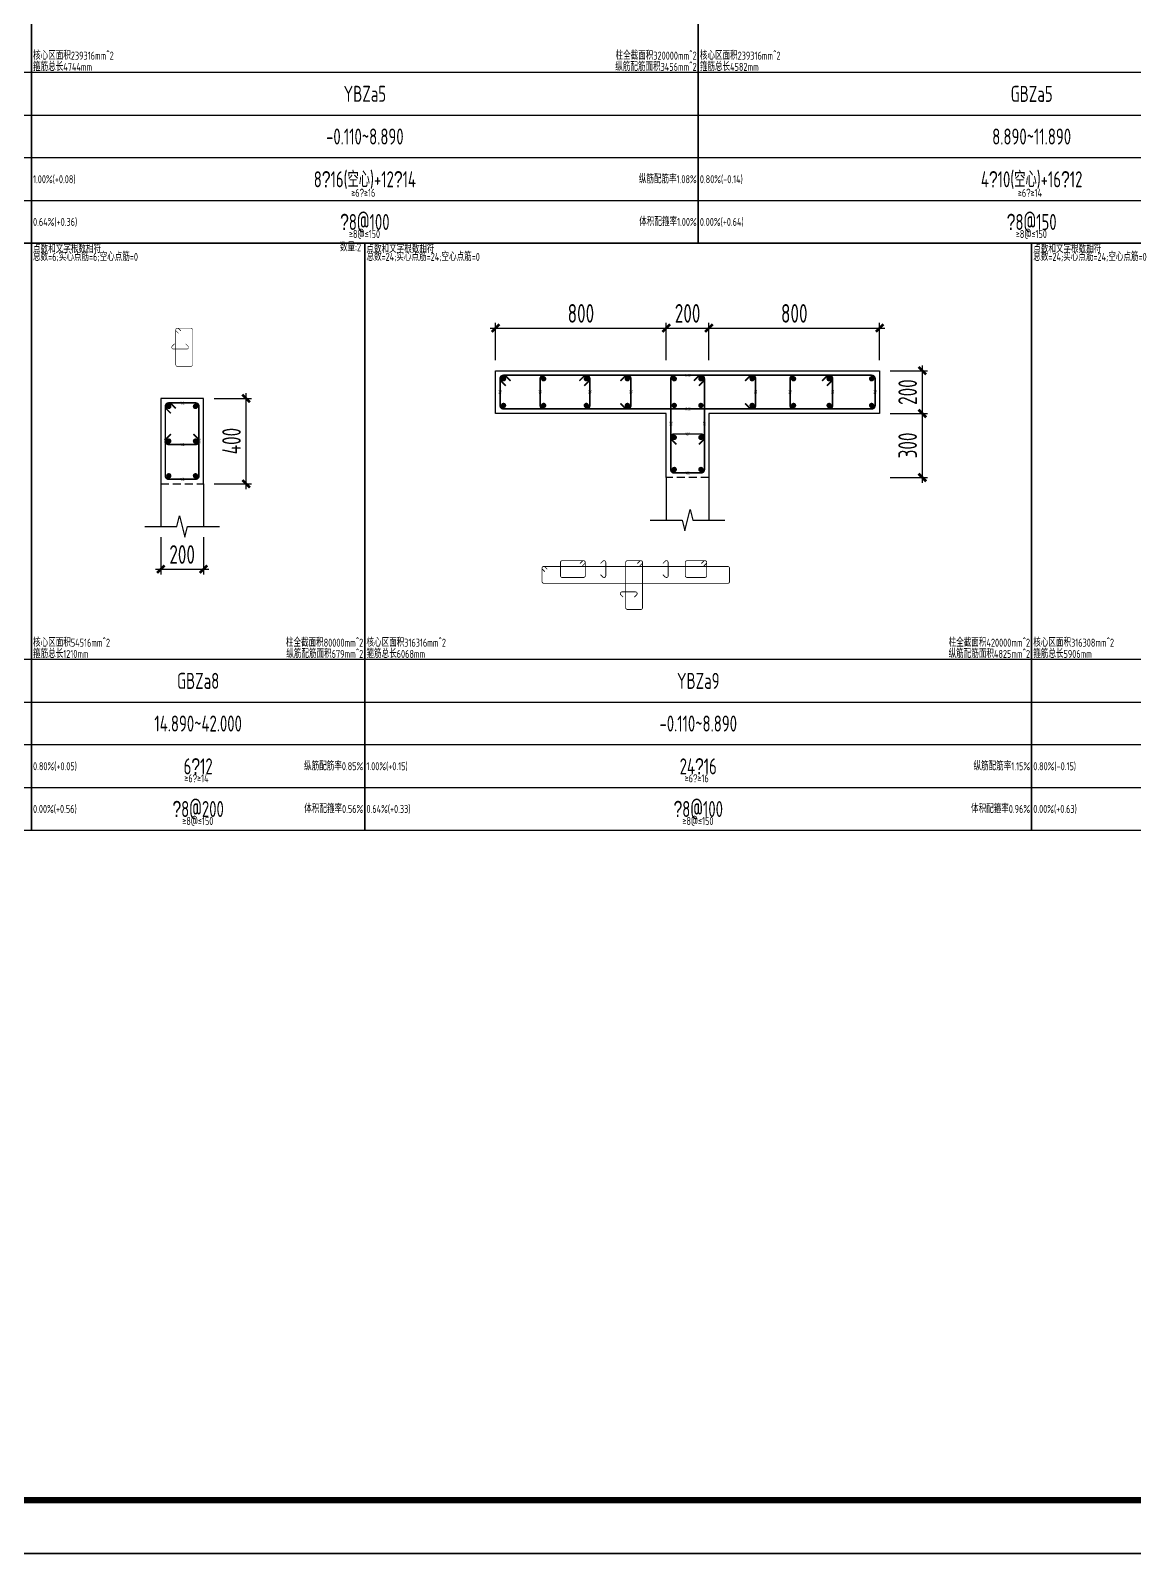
# Model space of a CAD drawing. Extents: x 154268 to 5133249, y -1832900 to 601179.
# Drawn here: x 578409 to 599107, y 477238 to 505779 of the extents above; entities that cross this region are included whole.
import ezdxf
from ezdxf.enums import TextEntityAlignment as Align

# ---------------------------------------------------------------- set-up
doc = ezdxf.new("R2010")
doc.units = 0
doc.header["$LTSCALE"] = 1000
doc.linetypes.add('DASHED', pattern=[0.75, 0.5, -0.25])
for name, color, linetype, plot in [('_TSZ_PLOT_MARK', 1, 'Continuous', False), ('墙柱归并数量', 8, 'Continuous', False), ('墙柱箍筋长度', 3, 'Continuous', False), ('墙柱配筋校核数据', 34, 'Continuous', False)]:
    doc.layers.add(name, color=color, linetype=linetype, plot=plot)
for name, color, linetype in [('A-ANNO-TITLE', 3, 'Continuous'), ('TAB', 7, 'Continuous'), ('TAB_TEXT', 7, 'Continuous'), ('THIN', 7, 'Continuous'), ('WALL_DE', 7, 'Continuous'), ('WCOL_DE', 7, 'Continuous'), ('WCOL_DE_DIM', 3, 'Continuous'), ('WCOL_DE_REIND', 1, 'Continuous'), ('WCOL_DE_REINL', 1, 'Continuous')]:
    doc.layers.add(name, color=color, linetype=linetype)
doc.styles.add('TSSD_Dimension', font='tssdeng.shx', dxfattribs={"width": 0.7, "bigfont": 'Hztxt.shx'})
doc.styles.add('TSSD_Label', font='tssdeng.shx', dxfattribs={"width": 0.7, "bigfont": 'hztxt.shx'})
doc.styles.add('tssd_rein', font='tssdeng.shx', dxfattribs={"width": 0.7, "bigfont": 'hztxt.shx'})
doc.dimstyles.new('TSSD_25_100_WCOLU_DIM', dxfattribs={"dimtxt": 350, "dimasz": 100, "dimexe": 100, "dimexo": 200, "dimgap": 100, "dimtad": 1, "dimdec": 0, "dimlfac": 0.25, "dimzin": 0, "dimdsep": 46, "dimtxsty": 'TSSD_Dimension', "dimblk": 'ARCHTICK', "dimcen": 0, "dimdle": 100, "dimclrt": 7, "dimadec": 0, "dimazin": 0, "dimtfac": 1, "dimtdec": 0, "dimtix": 1, "dimtmove": 2, "dimatfit": 3, "dimfxl": 1, "dimtolj": 1, "dimtzin": 0, "dimarcsym": 0})

# ---------------------------------------------------------------- blocks, each defined once
blk = doc.blocks.new('_ArchTick')
at = {"color": 0, "linetype": 'ByBlock', "const_width": 0.5}
blk.add_lwpolyline([(-0.71, -0.71), (0.71, 0.71)], dxfattribs=at)
blk = doc.blocks.new('*D3361')
at = {"layer": 'Defpoints', "color": 0, "transparency": 16777216}
for p in [(594328, 499402), (594328, 498602), (595128, 498602)]:
    blk.add_point(p, dxfattribs=at)
at = {"layer": 'WCOL_DE_DIM', "color": 0, "lineweight": -2, "transparency": 16777216}
for p, q in [((595128, 499502), (595128, 498502)), ((594528, 499402), (595228, 499402)), ((594528, 498602), (595228, 498602))]:
    blk.add_line(p, q, dxfattribs=at)
at = {"layer": 'WCOL_DE_DIM', "color": 0, "lineweight": -2, "transparency": 16777216, "xscale": 100, "yscale": 100, "zscale": 100}
for p, rotation in [((595128, 499402), 90), ((595128, 498602), 270)]:
    blk.add_blockref('_ArchTick', p, dxfattribs=dict(at, rotation=rotation))
at = {"layer": 'WCOL_DE_DIM', "color": 7, "transparency": 16777216, "insert": (594853, 499002), "char_height": 350, "attachment_point": 5, "rotation": 90, "style": 'TSSD_Dimension'}
blk.add_mtext('\\A1;200', dxfattribs=at)
blk = doc.blocks.new('*D3362')
at = {"layer": 'Defpoints', "color": 0, "transparency": 16777216}
for p in [(594328, 498602), (594328, 497402), (595128, 497402)]:
    blk.add_point(p, dxfattribs=at)
at = {"layer": 'WCOL_DE_DIM', "color": 0, "lineweight": -2, "transparency": 16777216}
for p, q in [((594528, 498602), (595228, 498602)), ((595128, 498702), (595128, 497302)), ((594528, 497402), (595228, 497402))]:
    blk.add_line(p, q, dxfattribs=at)
at = {"layer": 'WCOL_DE_DIM', "color": 0, "lineweight": -2, "transparency": 16777216, "xscale": 100, "yscale": 100, "zscale": 100}
for p, rotation in [((595128, 498602), 90), ((595128, 497402), 270)]:
    blk.add_blockref('_ArchTick', p, dxfattribs=dict(at, rotation=rotation))
at = {"layer": 'WCOL_DE_DIM', "color": 7, "transparency": 16777216, "insert": (594853, 498002), "char_height": 350, "attachment_point": 5, "rotation": 90, "style": 'TSSD_Dimension'}
blk.add_mtext('\\A1;300', dxfattribs=at)
blk = doc.blocks.new('*D3363')
at = {"layer": 'Defpoints', "color": 0, "transparency": 16777216}
for p in [(590328, 500202), (587128, 499402), (590328, 499402)]:
    blk.add_point(p, dxfattribs=at)
at = {"layer": 'WCOL_DE_DIM', "color": 0, "lineweight": -2, "transparency": 16777216}
for p, q in [((587028, 500202), (590428, 500202)), ((587128, 499602), (587128, 500302)), ((590328, 499602), (590328, 500302))]:
    blk.add_line(p, q, dxfattribs=at)
at = {"layer": 'WCOL_DE_DIM', "color": 0, "lineweight": -2, "transparency": 16777216, "xscale": 100, "yscale": 100, "zscale": 100, "rotation": 180}
blk.add_blockref('_ArchTick', (587128, 500202), dxfattribs=at)
at = {"layer": 'WCOL_DE_DIM', "color": 0, "lineweight": -2, "transparency": 16777216, "xscale": 100, "yscale": 100, "zscale": 100}
blk.add_blockref('_ArchTick', (590328, 500202), dxfattribs=at)
at = {"layer": 'WCOL_DE_DIM', "color": 7, "transparency": 16777216, "insert": (588728, 500477), "char_height": 350, "attachment_point": 5, "style": 'TSSD_Dimension'}
blk.add_mtext('\\A1;800', dxfattribs=at)
blk = doc.blocks.new('*D3364')
at = {"layer": 'Defpoints', "color": 0, "transparency": 16777216}
for p in [(591128, 500202), (590328, 499402), (591128, 499402)]:
    blk.add_point(p, dxfattribs=at)
at = {"layer": 'WCOL_DE_DIM', "color": 0, "lineweight": -2, "transparency": 16777216}
for p, q in [((590228, 500202), (591228, 500202)), ((590328, 499602), (590328, 500302)), ((591128, 499602), (591128, 500302))]:
    blk.add_line(p, q, dxfattribs=at)
at = {"layer": 'WCOL_DE_DIM', "color": 0, "lineweight": -2, "transparency": 16777216, "xscale": 100, "yscale": 100, "zscale": 100, "rotation": 180}
blk.add_blockref('_ArchTick', (590328, 500202), dxfattribs=at)
at = {"layer": 'WCOL_DE_DIM', "color": 0, "lineweight": -2, "transparency": 16777216, "xscale": 100, "yscale": 100, "zscale": 100}
blk.add_blockref('_ArchTick', (591128, 500202), dxfattribs=at)
at = {"layer": 'WCOL_DE_DIM', "color": 7, "transparency": 16777216, "insert": (590728, 500477), "char_height": 350, "attachment_point": 5, "style": 'TSSD_Dimension'}
blk.add_mtext('\\A1;200', dxfattribs=at)
blk = doc.blocks.new('*D3365')
at = {"layer": 'Defpoints', "color": 0, "transparency": 16777216}
for p in [(594328, 500202), (591128, 499402), (594328, 499402)]:
    blk.add_point(p, dxfattribs=at)
at = {"layer": 'WCOL_DE_DIM', "color": 0, "lineweight": -2, "transparency": 16777216}
for p, q in [((591028, 500202), (594428, 500202)), ((591128, 499602), (591128, 500302)), ((594328, 499602), (594328, 500302))]:
    blk.add_line(p, q, dxfattribs=at)
at = {"layer": 'WCOL_DE_DIM', "color": 0, "lineweight": -2, "transparency": 16777216, "xscale": 100, "yscale": 100, "zscale": 100, "rotation": 180}
blk.add_blockref('_ArchTick', (591128, 500202), dxfattribs=at)
at = {"layer": 'WCOL_DE_DIM', "color": 0, "lineweight": -2, "transparency": 16777216, "xscale": 100, "yscale": 100, "zscale": 100}
blk.add_blockref('_ArchTick', (594328, 500202), dxfattribs=at)
at = {"layer": 'WCOL_DE_DIM', "color": 7, "transparency": 16777216, "insert": (592728, 500477), "char_height": 350, "attachment_point": 5, "style": 'TSSD_Dimension'}
blk.add_mtext('\\A1;800', dxfattribs=at)
blk = doc.blocks.new('*D3500')
at = {"layer": 'Defpoints', "color": 0, "transparency": 16777216}
for p in [(581653, 498884), (582453, 498884), (581653, 497284)]:
    blk.add_point(p, dxfattribs=at)
at = {"layer": 'WCOL_DE_DIM', "color": 0, "lineweight": -2, "transparency": 16777216}
for p, q in [((582453, 497184), (582453, 498984)), ((581853, 498884), (582553, 498884)), ((581853, 497284), (582553, 497284))]:
    blk.add_line(p, q, dxfattribs=at)
at = {"layer": 'WCOL_DE_DIM', "color": 0, "lineweight": -2, "transparency": 16777216, "xscale": 100, "yscale": 100, "zscale": 100}
for p, rotation in [((582453, 498884), 90), ((582453, 497284), 270)]:
    blk.add_blockref('_ArchTick', p, dxfattribs=dict(at, rotation=rotation))
at = {"layer": 'WCOL_DE_DIM', "color": 7, "transparency": 16777216, "insert": (582178, 498084), "char_height": 350, "attachment_point": 5, "rotation": 90, "style": 'TSSD_Dimension'}
blk.add_mtext('\\A1;400', dxfattribs=at)
blk = doc.blocks.new('*D3501')
at = {"layer": 'Defpoints', "color": 0, "transparency": 16777216}
for p in [(580853, 496484), (581653, 496484), (581653, 495684)]:
    blk.add_point(p, dxfattribs=at)
at = {"layer": 'WCOL_DE_DIM', "color": 0, "lineweight": -2, "transparency": 16777216}
for p, q in [((580853, 496284), (580853, 495584)), ((581653, 496284), (581653, 495584)), ((580753, 495684), (581753, 495684))]:
    blk.add_line(p, q, dxfattribs=at)
at = {"layer": 'WCOL_DE_DIM', "color": 0, "lineweight": -2, "transparency": 16777216, "xscale": 100, "yscale": 100, "zscale": 100, "rotation": 180}
blk.add_blockref('_ArchTick', (580853, 495684), dxfattribs=at)
at = {"layer": 'WCOL_DE_DIM', "color": 0, "lineweight": -2, "transparency": 16777216, "xscale": 100, "yscale": 100, "zscale": 100}
blk.add_blockref('_ArchTick', (581653, 495684), dxfattribs=at)
at = {"layer": 'WCOL_DE_DIM', "color": 7, "transparency": 16777216, "insert": (581253, 495959), "char_height": 350, "attachment_point": 5, "style": 'TSSD_Dimension'}
blk.add_mtext('\\A1;200', dxfattribs=at)

msp = doc.modelspace()

# ---------------------------------------------------------------- linework, layer by layer
at = {"layer": '_TSZ_PLOT_MARK'}
msp.add_lwpolyline([(528403.6, 477238.3), (633503.6, 477238.3), (633503.6, 536638.3), (528403.6, 536638.3)], close=True, dxfattribs=at)
at = {"layer": 'A-ANNO-TITLE'}
msp.add_lwpolyline([(528403.6, 477238.3), (528403.6, 536638.3), (633503.6, 536638.3), (633503.6, 477238.3)], close=True, dxfattribs=at)
at = {"layer": 'A-ANNO-TITLE', "const_width": 120}
msp.add_lwpolyline([(530903.6, 478238.3), (530903.6, 535638.3), (632503.6, 535638.3), (632503.6, 478238.3)], close=True, dxfattribs=at)
at = {"layer": 'TAB'}
for points in [[(572177.7, 501791.3), (578427.7, 501791.3), (578427.7, 512791.3), (572177.7, 512791.3), (572177.7, 501791.3), (572177.7, 502591.3), (578427.7, 502591.3), (578427.7, 503391.3), (572177.7, 503391.3), (572177.7, 504191.3), (578427.7, 504191.3), (578427.7, 504991.3), (572177.7, 504991.3)], [(578427.7, 501791.3), (590927.7, 501791.3), (590927.7, 512791.3), (578427.7, 512791.3), (578427.7, 501791.3), (578427.7, 502591.3), (590927.7, 502591.3), (590927.7, 503391.3), (578427.7, 503391.3), (578427.7, 504191.3), (590927.7, 504191.3), (590927.7, 504991.3), (578427.7, 504991.3)], [(590927.7, 501791.3), (603427.7, 501791.3), (603427.7, 512791.3), (590927.7, 512791.3), (590927.7, 501791.3), (590927.7, 502591.3), (603427.7, 502591.3), (603427.7, 503391.3), (590927.7, 503391.3), (590927.7, 504191.3), (603427.7, 504191.3), (603427.7, 504991.3), (590927.7, 504991.3)], [(572177.7, 490791.3), (578427.7, 490791.3), (578427.7, 501791.3), (572177.7, 501791.3), (572177.7, 490791.3), (572177.7, 491591.3), (578427.7, 491591.3), (578427.7, 492391.3), (572177.7, 492391.3), (572177.7, 493191.3), (578427.7, 493191.3), (578427.7, 493991.3), (572177.7, 493991.3)], [(578427.7, 490791.3), (584677.7, 490791.3), (584677.7, 501791.3), (578427.7, 501791.3), (578427.7, 490791.3), (578427.7, 491591.3), (584677.7, 491591.3), (584677.7, 492391.3), (578427.7, 492391.3), (578427.7, 493191.3), (584677.7, 493191.3), (584677.7, 493991.3), (578427.7, 493991.3)], [(584677.7, 490791.3), (597177.7, 490791.3), (597177.7, 501791.3), (584677.7, 501791.3), (584677.7, 490791.3), (584677.7, 491591.3), (597177.7, 491591.3), (597177.7, 492391.3), (584677.7, 492391.3), (584677.7, 493191.3), (597177.7, 493191.3), (597177.7, 493991.3), (584677.7, 493991.3)], [(597177.7, 490791.3), (609677.7, 490791.3), (609677.7, 501791.3), (597177.7, 501791.3), (597177.7, 490791.3), (597177.7, 491591.3), (609677.7, 491591.3), (609677.7, 492391.3), (597177.7, 492391.3), (597177.7, 493191.3), (609677.7, 493191.3), (609677.7, 493991.3), (597177.7, 493991.3)]]:
    msp.add_lwpolyline(points, dxfattribs=at)
at = {"layer": 'THIN'}
for points in [[(580552.7, 496483.8), (581152.7, 496483.8), (581202.7, 496683.8), (581302.7, 496283.8), (581352.7, 496483.8), (581952.7, 496483.8)], [(590027.7, 496601.9), (590627.7, 496601.9), (590677.7, 496401.9), (590777.7, 496801.9), (590827.7, 496601.9), (591427.7, 496601.9)]]:
    msp.add_lwpolyline(points, dxfattribs=at)
at = {"layer": 'WALL_DE'}
for p, q in [((587127.7, 499401.9), (594327.7, 499401.9)), ((587127.7, 498601.9), (587127.7, 499401.9)), ((594327.7, 499401.9), (594327.7, 498601.9)), ((581652.7, 498883.8), (580852.7, 498883.8)), ((580852.7, 498883.8), (580852.7, 497283.8)), ((581652.7, 497283.8), (581652.7, 498883.8)), ((590327.7, 498601.9), (587127.7, 498601.9)), ((590327.7, 497401.9), (590327.7, 498601.9)), ((594327.7, 498601.9), (591127.7, 498601.9)), ((591127.7, 498601.9), (591127.7, 497401.9)), ((580852.7, 497283.8), (580852.7, 496483.8)), ((581652.7, 497283.8), (581652.7, 496483.8)), ((590327.7, 497401.9), (590327.7, 496601.9)), ((591127.7, 497401.9), (591127.7, 496601.9))]:
    msp.add_line(p, q, dxfattribs=at)
at = {"layer": 'WCOL_DE', "linetype": 'DASHED', "ltscale": 0.3}
for points in [[(587127.7, 499401.9), (594327.7, 499401.9), (594327.7, 498601.9), (591127.7, 498601.9), (591127.7, 497401.9), (590327.7, 497401.9), (590327.7, 498601.9), (587127.7, 498601.9)], [(581652.7, 497283.8), (581652.7, 498883.8), (580852.7, 498883.8), (580852.7, 497283.8)]]:
    msp.add_lwpolyline(points, close=True, dxfattribs=at)
at = {"layer": 'WCOL_DE_REIND', "const_width": 50}
for points in [[(587277.7, 499276.9, -1), (587277.7, 499226.9, -1), (587277.7, 499276.9, -1)], [(588029.5, 499276.9, -1), (588029.5, 499226.9, -1), (588029.5, 499276.9, -1)], [(588829.5, 499276.9, -1), (588829.5, 499226.9, -1), (588829.5, 499276.9, -1)], [(589599.2, 499226.9, 1), (589599.2, 499276.9, 1), (589599.2, 499226.9, 1)], [(590477.7, 499276.9, -1), (590477.7, 499226.9, -1), (590477.7, 499276.9, -1)], [(590977.7, 499276.9, -1), (590977.7, 499226.9, -1), (590977.7, 499276.9, -1)], [(591937.8, 499226.9, 1), (591937.8, 499276.9, 1), (591937.8, 499226.9, 1)], [(592714.3, 499276.9, -1), (592714.3, 499226.9, -1), (592714.3, 499276.9, -1)], [(593380.9, 499276.9, -1), (593380.9, 499226.9, -1), (593380.9, 499276.9, -1)], [(594177.7, 499276.9, -1), (594177.7, 499226.9, -1), (594177.7, 499276.9, -1)], [(581002.7, 498708.8, 1), (581002.7, 498758.8, 1), (581002.7, 498708.8, 1)], [(581502.7, 498708.8, 1), (581502.7, 498758.8, 1), (581502.7, 498708.8, 1)], [(587277.7, 498776.9, -1), (587277.7, 498726.9, -1), (587277.7, 498776.9, -1)], [(588029.5, 498776.9, -1), (588029.5, 498726.9, -1), (588029.5, 498776.9, -1)], [(588829.5, 498776.9, -1), (588829.5, 498726.9, -1), (588829.5, 498776.9, -1)], [(589599.2, 498726.9, 1), (589599.2, 498776.9, 1), (589599.2, 498726.9, 1)], [(590477.7, 498776.9, -1), (590477.7, 498726.9, -1), (590477.7, 498776.9, -1)], [(590977.7, 498776.9, -1), (590977.7, 498726.9, -1), (590977.7, 498776.9, -1)], [(591937.8, 498726.9, 1), (591937.8, 498776.9, 1), (591937.8, 498726.9, 1)], [(592714.3, 498776.9, -1), (592714.3, 498726.9, -1), (592714.3, 498776.9, -1)], [(593380.9, 498776.9, -1), (593380.9, 498726.9, -1), (593380.9, 498776.9, -1)], [(594177.7, 498776.9, -1), (594177.7, 498726.9, -1), (594177.7, 498776.9, -1)], [(581002.7, 498058.8, 1), (581002.7, 498108.8, 1), (581002.7, 498058.8, 1)], [(581502.7, 498058.8, 1), (581502.7, 498108.8, 1), (581502.7, 498058.8, 1)], [(590477.7, 498176.9, -1), (590477.7, 498126.9, -1), (590477.7, 498176.9, -1)], [(590977.7, 498176.9, -1), (590977.7, 498126.9, -1), (590977.7, 498176.9, -1)], [(581002.7, 497408.8, 1), (581002.7, 497458.8, 1), (581002.7, 497408.8, 1)], [(581502.7, 497408.8, 1), (581502.7, 497458.8, 1), (581502.7, 497408.8, 1)], [(590477.7, 497576.9, -1), (590477.7, 497526.9, -1), (590477.7, 497576.9, -1)], [(590977.7, 497576.9, -1), (590977.7, 497526.9, -1), (590977.7, 497576.9, -1)]]:
    msp.add_lwpolyline(points, format="xyb", dxfattribs=at)
at = {"layer": 'WCOL_DE_REINL'}
for points, const_width in [([(581184.6, 500100.9), (581142.2, 500143.3, -0.6681786), (581165.2, 500198.8), (581415.2, 500198.8, -0.4142136), (581447.7, 500166.3), (581447.7, 499516.3, -0.4142136), (581415.2, 499483.8), (581165.2, 499483.8, -0.4142136), (581132.7, 499516.3), (581132.7, 500166.3, -0.6681786), (581188.2, 500189.3), (581230.6, 500146.9)], 10), ([(581109.6, 499906.7), (581067.2, 499864.3, 0.6681786), (581090.2, 499808.8), (581340.2, 499808.8, 0.6681786), (581363.2, 499864.3), (581320.8, 499906.7)], 10), ([(587408.5, 499213), (587323.7, 499297.8, 0.6681786), (587212.7, 499251.9), (587212.7, 498751.9, 0.4142136), (587277.7, 498686.9), (594177.7, 498686.9, 0.4142136), (594242.7, 498751.9), (594242.7, 499251.9, 0.4142136), (594177.7, 499316.9), (587277.7, 499316.9, 0.6681786), (587231.7, 499205.9), (587316.6, 499121.1)], 30), ([(590938.8, 499121.1), (591023.7, 499205.9, 0.6681786), (590977.7, 499316.9), (590477.7, 499316.9, 0.4142136), (590412.7, 499251.9), (590412.7, 497551.9, 0.4142136), (590477.7, 497486.9), (590977.7, 497486.9, 0.4142136), (591042.7, 497551.9), (591042.7, 499251.9, 0.6681786), (590931.7, 499297.8), (590846.9, 499213)], 30), ([(581041.6, 498603), (580956.7, 498687.9, -0.6681786), (581002.7, 498798.8), (581502.7, 498798.8, -0.4142136), (581567.7, 498733.8), (581567.7, 497433.8, -0.4142136), (581502.7, 497368.8), (581002.7, 497368.8, -0.4142136), (580937.7, 497433.8), (580937.7, 498733.8, -0.6681786), (581048.7, 498779.8), (581133.5, 498694.9)], 30), ([(589831.4, 495745.1), (589873.9, 495787.6, 0.6681786), (589850.9, 495843.1), (589600.9, 495843.1, 0.4142136), (589568.4, 495810.6), (589568.4, 494960.6, 0.4142136), (589600.9, 494928.1), (589850.9, 494928.1, 0.4142136), (589883.4, 494960.6), (589883.4, 495810.6, 0.6681786), (589827.9, 495833.5), (589785.5, 495791.1)], 15), ([(588097.3, 495682.5), (588054.9, 495725, 0.6681786), (587999.4, 495702), (587999.4, 495452, 0.4142136), (588031.9, 495419.5), (591481.9, 495419.5, 0.4142136), (591514.4, 495452), (591514.4, 495702, 0.4142136), (591481.9, 495734.5), (588031.9, 495734.5, 0.6681786), (588009, 495679), (588051.4, 495636.6)], 15)]:
    msp.add_lwpolyline(points, format="xyb", dxfattribs=dict(at, const_width=const_width))
at = {"layer": 'WCOL_DE_REINL', "color": 6}
for points, const_width in [([(588698.7, 499213), (588783.5, 499297.8, -0.6681786), (588894.5, 499251.9), (588894.5, 498751.9, -0.4142136), (588829.5, 498686.9), (588029.5, 498686.9, -0.4142136), (587964.5, 498751.9), (587964.5, 499251.9, -0.4142136), (588029.5, 499316.9), (588829.5, 499316.9, -0.6681786), (588875.5, 499205.9), (588790.6, 499121.1)], 30), ([(589468.4, 498790.8), (589553.2, 498705.9, 0.6681786), (589664.2, 498751.9), (589664.2, 499251.9, 0.6681786), (589553.2, 499297.8), (589468.4, 499213)], 30), ([(591806.9, 498790.8), (591891.8, 498705.9, 0.6681786), (592002.8, 498751.9), (592002.8, 499251.9, 0.6681786), (591891.8, 499297.8), (591806.9, 499213)], 30), ([(593250.1, 499213), (593335, 499297.8, -0.6681786), (593445.9, 499251.9), (593445.9, 498751.9, -0.4142136), (593380.9, 498686.9), (592714.3, 498686.9, -0.4142136), (592649.3, 498751.9), (592649.3, 499251.9, -0.4142136), (592714.3, 499316.9), (593380.9, 499316.9, -0.6681786), (593426.9, 499205.9), (593342.1, 499121.1)], 30), ([(581041.6, 498214.6), (580956.7, 498129.8, 0.6681786), (581002.7, 498018.8), (581502.7, 498018.8, 0.6681786), (581548.7, 498129.8), (581463.8, 498214.6)], 30), ([(590516.6, 498021.1), (590431.7, 498105.9, -0.6681786), (590477.7, 498216.9), (590977.7, 498216.9, -0.6681786), (591023.7, 498105.9), (590938.8, 498021.1)], 30), ([(588711.4, 495791.1), (588753.8, 495833.5, -0.6681786), (588809.3, 495810.6), (588809.3, 495560.6, -0.4142136), (588776.8, 495528.1), (588376.8, 495528.1, -0.4142136), (588344.3, 495560.6), (588344.3, 495810.6, -0.4142136), (588376.8, 495843.1), (588776.8, 495843.1, -0.6681786), (588799.8, 495787.6), (588757.3, 495745.1)], 15), ([(589096.2, 495580), (589138.7, 495537.6, 0.6681786), (589194.1, 495560.6), (589194.1, 495810.6, 0.6681786), (589138.7, 495833.5), (589096.2, 495791.1)], 15), ([(590265.5, 495580), (590307.9, 495537.6, 0.6681786), (590363.4, 495560.6), (590363.4, 495810.6, 0.6681786), (590307.9, 495833.5), (590265.5, 495791.1)], 15), ([(590987.1, 495791.1), (591029.5, 495833.5, -0.6681786), (591085, 495810.6), (591085, 495560.6, -0.4142136), (591052.5, 495528.1), (590719.2, 495528.1, -0.4142136), (590686.7, 495560.6), (590686.7, 495810.6, -0.4142136), (590719.2, 495843.1), (591052.5, 495843.1, -0.6681786), (591075.5, 495787.6), (591033.1, 495745.1)], 15), ([(589519.6, 495160.7), (589477.2, 495203.1, -0.6681786), (589500.1, 495258.6), (589750.1, 495258.6, -0.6681786), (589773.1, 495203.1), (589730.7, 495160.7)], 15)]:
    msp.add_lwpolyline(points, format="xyb", dxfattribs=dict(at, const_width=const_width))

# ---------------------------------------------------------------- texts
at = {"layer": 'TAB_TEXT', "style": 'TSSD_Label', "width": 0.7}
for s, p in [('YBZa5', (584677.7, 504591.3)), ('GBZa5', (597177.7, 504591.3)), ('-0.110~8.890', (584677.7, 503791.3)), ('8.890~11.890', (597177.7, 503791.3)), ('8\ue53216(空心)+12\ue53214', (584677.7, 502991.3)), ('4\ue53210(空心)+16\ue53212', (597177.7, 502991.3)), ('\ue5328@100', (584677.7, 502191.3)), ('\ue5328@150', (597177.7, 502191.3)), ('GBZa8', (581552.7, 493591.3)), ('YBZa9', (590927.7, 493591.3)), ('14.890~42.000', (581552.7, 492791.3)), ('-0.110~8.890', (590927.7, 492791.3)), ('6\ue53212', (581552.7, 491991.3)), ('24\ue53216', (590927.7, 491991.3)), ('\ue5328@200', (581552.7, 491191.3)), ('\ue5328@100', (590927.7, 491191.3))]:
    msp.add_text(s, height=300, dxfattribs=at).set_placement(p, align=Align.MIDDLE)
at = {"layer": '墙柱归并数量', "style": 'TSSD_Label', "width": 0.7}
msp.add_text('数量:2 ', height=150, dxfattribs=at).set_placement((584677.7, 501791.3), align=Align.TOP_RIGHT)
at = {"layer": '墙柱箍筋长度', "style": 'tssd_rein', "width": 0.7}
for s, p in [('1762', (590727.7, 499316.9)), ('162', (581252.7, 498798.8)), ('1762', (590727.7, 498686.9)), ('162', (581252.7, 498018.8)), ('162', (590727.7, 498216.9)), ('162', (590727.7, 497486.9)), ('162', (581252.7, 497368.8))]:
    msp.add_text(s, height=54, dxfattribs=at).set_placement(p, align=Align.MIDDLE_CENTER)
for s, p in [('162', (587212.7, 499001.9)), ('162', (587964.5, 499001.9)), ('162', (588894.5, 499001.9)), ('162', (589664.2, 499001.9)), ('162', (592002.8, 499001.9)), ('162', (592649.3, 499001.9)), ('162', (593445.9, 499001.9)), ('162', (594242.7, 499001.9)), ('462', (590412.7, 498401.9)), ('462', (591042.7, 498401.9)), ('362', (580937.7, 498083.8)), ('362', (581567.7, 498083.8))]:
    msp.add_text(s, height=54, rotation=90, dxfattribs=at).set_placement(p, align=Align.MIDDLE_CENTER)
at = {"layer": '墙柱配筋校核数据', "style": 'tssd_rein', "width": 0.7}
for s, p in [('核心区面积239316mm^ 2', (578457.7, 505306.3)), ('箍筋总长4744mm', (578457.7, 505096.3)), ('核心区面积239316mm^ 2', (590957.7, 505306.3)), ('箍筋总长4582mm', (590957.7, 505096.3)), ('1.00%(+0.08)', (578457.7, 502991.3)), ('0.64%(+0.36)', (578457.7, 502191.3)), ('0.00%(+0.64)', (590957.7, 502191.3)), ('点数和文字根数相符', (578457.7, 501686.3)), ('点数和文字根数相符', (584707.7, 501686.3)), ('点数和文字根数相符', (597207.7, 501686.3)), ('总数=6;实心点筋=6;空心点筋=0', (578457.7, 501536.3)), ('总数=24;实心点筋=24;空心点筋=0', (584707.7, 501536.3)), ('总数=24;实心点筋=24;空心点筋=0', (597207.7, 501536.3)), ('核心区面积54516mm^ 2', (578457.7, 494306.3)), ('核心区面积316316mm^ 2', (584707.7, 494306.3)), ('核心区面积316308mm^ 2', (597207.7, 494306.3)), ('箍筋总长1210mm', (578457.7, 494096.3)), ('箍筋总长6068mm', (584707.7, 494096.3)), ('箍筋总长5906mm', (597207.7, 494096.3)), ('0.80%(+0.05)', (578457.7, 491991.3)), ('1.00%(+0.15)', (584707.7, 491991.3)), ('0.00%(+0.56)', (578457.7, 491191.3)), ('0.64%(+0.33)', (584707.7, 491191.3)), ('0.00%(+0.63)', (597207.7, 491191.3))]:
    msp.add_text(s, height=150, dxfattribs=at).set_placement(p, align=Align.MIDDLE_LEFT)
for s, p in [('柱全截面积320000mm^ 2', (590897.7, 505306.3)), ('纵筋配筋面积3456mm^ 2', (590897.7, 505096.3)), ('纵筋配筋率1.08%', (590897.7, 502991.3)), ('体积配箍率1.00%', (590897.7, 502191.3)), ('柱全截面积80000mm^ 2', (584647.7, 494306.3)), ('柱全截面积420000mm^ 2', (597147.7, 494306.3)), ('纵筋配筋面积679mm^ 2', (584647.7, 494096.3)), ('纵筋配筋面积4825mm^ 2', (597147.7, 494096.3)), ('纵筋配筋率0.85%', (584647.7, 491991.3)), ('纵筋配筋率1.15%', (597147.7, 491991.3)), ('体积配箍率0.56%', (584647.7, 491191.3)), ('体积配箍率0.96%', (597147.7, 491191.3))]:
    msp.add_text(s, height=150, dxfattribs=at).set_placement(p, align=Align.MIDDLE_RIGHT)
at = {"layer": '墙柱配筋校核数据', "color": 1, "style": 'tssd_rein', "width": 0.7}
for s, p in [('0.80%(-0.14)', (590957.7, 502991.3)), ('0.80%(-0.15)', (597207.7, 491991.3))]:
    msp.add_text(s, height=150, dxfattribs=at).set_placement(p, align=Align.MIDDLE_LEFT)
at = {"layer": '墙柱配筋校核数据', "color": 34, "style": 'tssd_rein', "width": 0.7}
for s, p in [('≥6\ue532≥16', (584422.2, 502661.3)), ('≥8@≤150', (584379.8, 501890.2)), ('≥8@≤150', (596879.8, 501890.2)), ('≥6\ue532≥16', (590672.2, 491690.2)), ('≥8@≤150', (590629.8, 490890.2))]:
    msp.add_text(s, height=150, dxfattribs=at).set_placement(p)
at = {"layer": '墙柱配筋校核数据', "color": 1, "style": 'tssd_rein', "width": 0.7}
for s, p in [('≥6\ue532≥14', (596918.1, 502661.3)), ('≥6\ue532≥14', (581293.1, 491690.2)), ('≥8@≤150', (581254.8, 490890.2))]:
    msp.add_text(s, height=150, dxfattribs=at).set_placement(p)

# ---------------------------------------------------------------- dimensions: what is measured, and where the dimension line sits
at = {"layer": 'WCOL_DE_DIM'}
for base, p1, p2, picture, middle in [((590327.7, 500201.9), (587127.7, 499401.9), (590327.7, 499401.9), '*D3363', (588727.7, 500476.9)), ((591127.7, 500201.9), (590327.7, 499401.9), (591127.7, 499401.9), '*D3364', (590727.7, 500476.9)), ((594327.7, 500201.9), (591127.7, 499401.9), (594327.7, 499401.9), '*D3365', (592727.7, 500476.9)), ((581652.7, 495683.8), (580852.7, 496483.8), (581652.7, 496483.8), '*D3501', (581252.7, 495958.8))]:
    dim = msp.add_linear_dim(base=base, p1=p1, p2=p2, dimstyle='TSSD_25_100_WCOLU_DIM', dxfattribs=at)
    dim.commit()
    dim.dimension.update_dxf_attribs({"geometry": picture, "text_midpoint": middle})
for base, p1, p2, angle, picture, middle in [((595127.7, 498601.9), (594327.7, 499401.9), (594327.7, 498601.9), 270, '*D3361', (594852.7, 499001.9)), ((582452.7, 498883.8), (581652.7, 497283.8), (581652.7, 498883.8), 90, '*D3500', (582177.7, 498083.8)), ((595127.7, 497401.9), (594327.7, 498601.9), (594327.7, 497401.9), 270, '*D3362', (594852.7, 498001.9))]:
    dim = msp.add_linear_dim(base=base, p1=p1, p2=p2, angle=angle, dimstyle='TSSD_25_100_WCOLU_DIM', dxfattribs=at)
    dim.commit()
    dim.dimension.update_dxf_attribs({"geometry": picture, "text_midpoint": middle})

doc.saveas('drawing.dxf')
